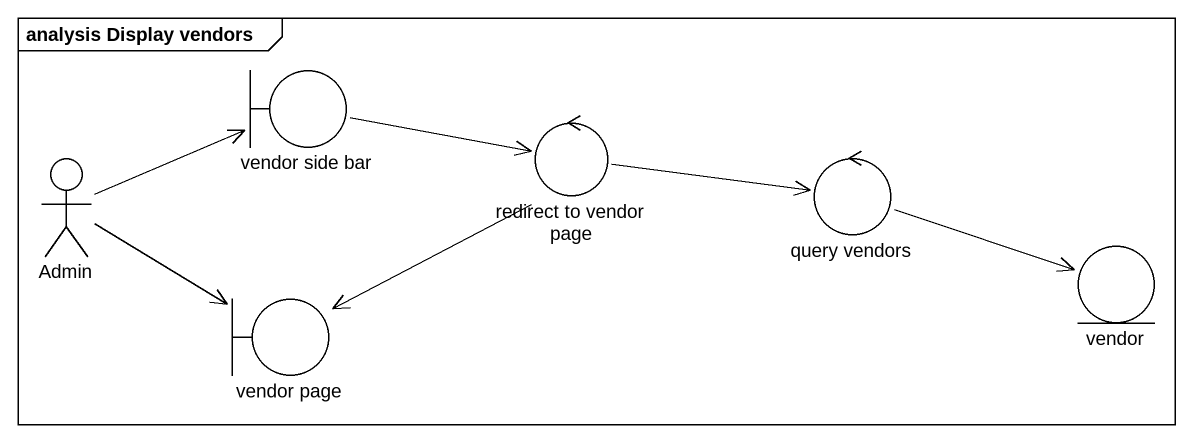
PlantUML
@startuml
mainframe analysis Display vendors
boundary "vendor side bar" as vendor_side_bar
control "redirect to vendor page" as redirect_to_vendor_page
actor Admin
control "query vendors" as query_vendors
boundary "vendor page" as vendor_page
entity vendor
vendor_side_bar -right-> redirect_to_vendor_page
redirect_to_vendor_page -right-> query_vendors
redirect_to_vendor_page --> vendor_page
Admin -right-> vendor_side_bar
Admin -right-> vendor_page
query_vendors -right-> vendor
@enduml
